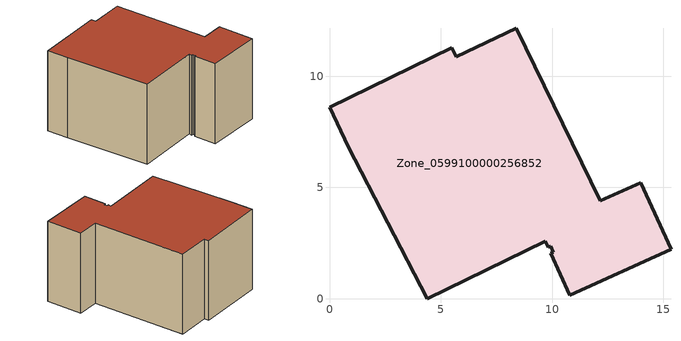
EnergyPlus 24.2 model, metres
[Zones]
Zone_0599100000256852
 floor ground (C_G): 0.85,6.83 0,8.6 5.5,11.27 5.7,10.87 8.38,12.15 12.16,4.39 13.98,5.22 15.34,2.23 10.79,0.17 9.94,2.04 10.06,2.09 9.93,2.36 9.82,2.31 9.7,2.58 4.39,0 z0
 wall outside (C_F): 0,8.6 0.85,6.83 4.39,0 9.7,2.58 9.82,2.31 9.93,2.36 10.06,2.09 9.94,2.04 10.79,0.17 15.34,2.23 13.98,5.22 12.16,4.39 8.38,12.15 5.7,10.87 5.5,11.27 0,8.6 z0:7.45
 roof outside (C_R): 9.93,2.36 10.06,2.09 9.94,2.04 10.79,0.17 15.34,2.23 13.98,5.22 12.16,4.39 8.38,12.15 5.7,10.87 5.5,11.27 0,8.6 0.85,6.83 4.39,0 9.7,2.58 9.82,2.31 z7.45
[BUILDING]
Pand.0599100000256852: North Axis=0; Terrain=City; Loads Convergence Tolerance Value=0.04; Temperature Convergence Tolerance Value=0.4; Solar Distribution=FullExterior; Maximum Number of Warmup Days=25; Minimum Number of Warmup Days=1
[Site:Location]
Rotterdam.The.Hague.AP_ZH_NLD Design_Conditions: Latitude=51.96; Longitude=4.45; Time Zone=1; Elevation=-4.5
[SITE:GROUNDTEMPERATURE:BUILDINGSURFACE]
18, 18, 18, 18, 18, 18, 18, 18, 18, 18, 18, 18
[MATERIAL] Thermal Absorptance=0.9; Solar Absorptance=0.7; Visible Absorptance=0.7
Name | Roughness | Thickness | Conductivity | Density | Specific Heat
G.TC.1965-1974 | MediumSmooth | 0.15 | 0.882353 | 540 | 1210
F.TC.1965-1974 | Rough | 0.3 | 0.697674 | 1920 | 840
R.TC.1965-1974 | MediumRough | 0.2 | 0.232558 | 1500 | 1000
[CONSTRUCTION]
C_G: G.TC.1965-1974
C_F: F.TC.1965-1974
C_R: R.TC.1965-1974
[ZONE]
Zone_0599100000256852: Type=1; Multiplier=1; Ceiling Height=Autocalculate; Volume=Autocalculate; Floor Area=autocalculate; Part of Total Floor Area=Yes
[ZONEINFILTRATION:DESIGNFLOWRATE]
Infil_Zone_0599100000256852: Zone or ZoneList or Space or SpaceList=Zone_0599100000256852; Schedule=AlwaysOn; Design Flow Rate Calculation Method=Flow/Area; Flow Rate per Floor Area=0.003; Constant Term Coefficient=1; Temperature Term Coefficient=0; Velocity Term Coefficient=0; Velocity Squared Term Coefficient=0
[HVACTEMPLATE:ZONE:IDEALLOADSAIRSYSTEM]
Zone_0599100000256852: Maximum Heating Supply Air Temperature=50; Minimum Cooling Supply Air Temperature=13; Maximum Heating Supply Air Humidity Ratio=0.0156; Minimum Cooling Supply Air Humidity Ratio=0.0077; Heating Limit=NoLimit; Cooling Limit=NoLimit; Dehumidification Control Type=ConstantSensibleHeatRatio; Cooling Sensible Heat Ratio=0.7; Dehumidification Setpoint=60; Humidification Control Type=None; Humidification Setpoint=30; Outdoor Air Method=None; Outdoor Air Flow Rate per Person=0.00944; Outdoor Air Flow Rate per Zone Floor Area=0; Outdoor Air Flow Rate per Zone=0; Demand Controlled Ventilation Type=None; Outdoor Air Economizer Type=NoEconomizer; Heat Recovery Type=None; Sensible Heat Recovery Effectiveness=0.7; Latent Heat Recovery Effectiveness=0.65
[ZONECONTROL:THERMOSTAT]
ThermostatControl_Zone_0599100000256852: Zone or ZoneList=Zone_0599100000256852; Control Type Schedule=DualSetpointControlType; Control 1=Thermostat_Zone_0599100000256852; Temperature Difference Between Cutout And Setpoint=0
[THERMOSTATSETPOINT:DUALSETPOINT]
Thermostat_Zone_0599100000256852: Heating Setpoint Temperature Schedule=HeatingSetpoint_Zone_0599100000256852; Cooling Setpoint Temperature Schedule=CoolingSetpoint_Zone_0599100000256852
[SCHEDULE:COMPACT]
HeatingSetpoint_Zone_0599100000256852: Through: 12/31, For: AllDays, Until: 24:00, 21
CoolingSetpoint_Zone_0599100000256852: Through: 12/31, For: AllDays, Until: 24:00, 24
DualSetpointControlType: Through: 12/31, For: AllDays, Until: 24:00, 4
AlwaysOn: Through: 12/31, For: AllDays, Until: 24:00, 1
